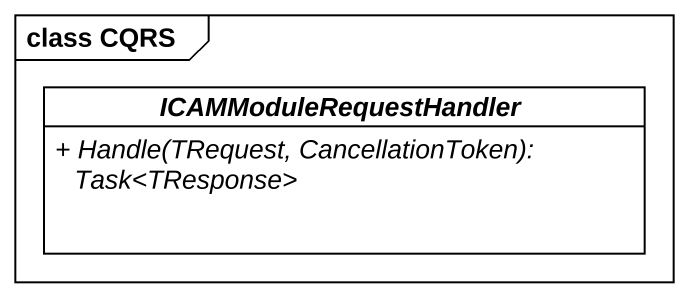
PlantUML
@startuml
mainframe class CQRS
hide circle
hide empty members
skinparam classAttributeIconSize 0
abstract class ICAMModuleRequestHandler {
  {abstract} + Handle(TRequest, CancellationToken): Task<TResponse>
}
@enduml
